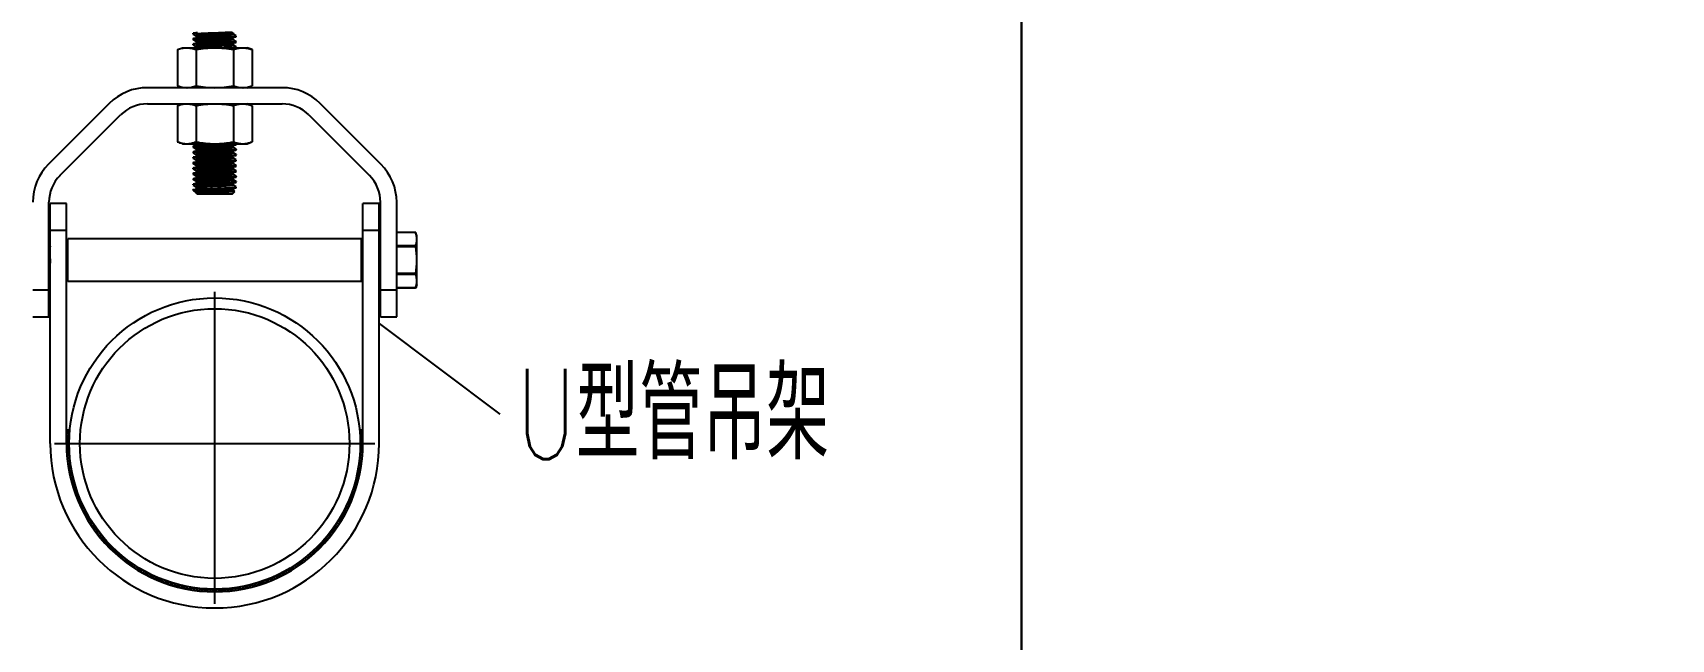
# Model space of a CAD drawing. Extents: x 27938 to 1507990, y 110129 to 923079.
# Drawn here: x 525644 to 532882, y 376141 to 378819 of the extents above; entities that cross this region are included whole.
import ezdxf

# ---------------------------------------------------------------- set-up
doc = ezdxf.new("R2010")
doc.units = 0
doc.header["$LTSCALE"] = 1000
doc.header["$MEASUREMENT"] = 0
doc.linetypes.add('CENTER', pattern=[50.8, 31.75, -6.35, 6.35, -6.35])
doc.layers.add('W_DIM', color=4, linetype='Continuous')
doc.styles.get("Standard").update_dxf_attribs({"font": 'gbenor.shx', "bigfont": 'gbcbig.shx'})
doc.styles.add('wwp100', font='txt.shx', dxfattribs={"width": 0.7, "height": 400, "bigfont": 'hztxt.shx'})
doc.dimstyles.get("Standard").update_dxf_attribs({"dimtxt": 0.18, "dimasz": 0.18, "dimexe": 0.18, "dimexo": 0.0625, "dimgap": 0.09, "dimtad": 0, "dimtih": 1, "dimtoh": 1, "dimdec": 4, "dimzin": 0, "dimdsep": 46, "dimtxsty": 'Standard', "dimcen": 0.09, "dimadec": 0, "dimazin": 0, "dimtfac": 1, "dimtdec": 4, "dimtofl": 0, "dimtmove": 0, "dimatfit": 3, "dimfxl": 1, "dimtolj": 1, "dimtzin": 0, "dimarcsym": 0})

msp = doc.modelspace()

# ---------------------------------------------------------------- hatches: boundary and pattern name
h = msp.add_hatch()
h.set_pattern_fill('ANSI37', color=256, scale=2.904, style=0)
h.set_pattern_definition([(45, (666047.77, 642325.264), (-6.51966594, 6.51966594), []), (135, (666047.77, 642325.264), (-6.51966594, -6.51966594), [])])
h.paths.add_polyline_path([(527103, 377064.7), (527088.3, 377064.7, -0.023186), (527091.1, 377005.2, -1), (525805.2, 377005.2, -0.023186), (525807.9, 377064.7), (525793.3, 377064.7), (525793.3, 377005.2, 1), (527103, 377005.2)])

# ---------------------------------------------------------------- linework, layer by layer
at = {"linetype": 'Continuous'}
for p, q in [((526353.1, 378817.1), (526352.9, 378816.8)), ((526352.9, 378813.8), (526352.9, 378816.8)), ((526352.9, 378813.8), (526352.9, 378816.8)), ((526353.1, 378793.2), (526352.9, 378793)), ((526352.9, 378790), (526352.9, 378793)), ((526352.9, 378790), (526352.9, 378793)), ((526353.1, 378813.6), (526366, 378806.1)), ((526365.8, 378806.4), (526365.8, 378800.4)), ((526366.4, 378800.9), (526366, 378800.7)), ((526543.1, 378805.1), (526530.2, 378812.6)), ((526530.5, 378812.3), (526530.5, 378818.3)), ((526530.5, 378788.5), (526530.5, 378794.5)), ((526543.1, 378801.7), (526543.4, 378801.9)), ((526543.4, 378801.9), (526543.4, 378804.9)), ((526543.4, 378801.9), (526543.4, 378804.9)), ((526283.1, 378745), (526305.2, 378753)), ((526283.1, 378745), (526283.1, 378584.9)), ((526305.2, 378753), (526591, 378753)), ((526353.1, 378769.4), (526352.9, 378769.2)), ((526352.9, 378766.2), (526352.9, 378769.2)), ((526352.9, 378766.2), (526352.9, 378769.2)), ((526353.1, 378789.7), (526366, 378782.3)), ((526353.1, 378765.9), (526366, 378758.5)), ((526365.6, 378745), (526365.6, 378584.9)), ((526365.8, 378782.6), (526365.8, 378776.6)), ((526365.8, 378758.8), (526365.8, 378752.8)), ((526543.1, 378781.3), (526530.2, 378788.8)), ((526543.1, 378757.5), (526530.2, 378765)), ((526530.5, 378764.7), (526530.5, 378770.7)), ((526530.6, 378745), (526530.6, 378584.9)), ((526543.1, 378777.8), (526543.4, 378778.1)), ((526543.1, 378754), (526543.4, 378754.3)), ((526543.4, 378778.1), (526543.4, 378781.1)), ((526543.4, 378778.1), (526543.4, 378781.1)), ((526543.4, 378754.3), (526543.4, 378757.3)), ((526543.4, 378754.3), (526543.4, 378757.3)), ((526613.1, 378745), (526591, 378753)), ((526613.1, 378745), (526613.1, 378584.9)), ((526745.8, 378576.8), (526150.5, 378576.8)), ((526305.2, 378576.8), (526283.1, 378584.9)), ((526591, 378576.8), (526613.1, 378584.9)), ((525982.1, 378507.1), (525714.2, 378239.2)), ((526150.5, 378505.4), (526745.8, 378505.4)), ((526283.1, 378497.3), (526305.2, 378505.4)), ((526613.1, 378497.3), (526591, 378505.4)), ((527182, 378239.2), (526914.2, 378507.1)), ((525764.7, 378188.7), (526032.6, 378456.6)), ((526283.1, 378497.3), (526283.1, 378337.2)), ((526365.6, 378497.3), (526365.6, 378337.2)), ((526530.6, 378497.3), (526530.6, 378337.2)), ((526613.1, 378497.3), (526613.1, 378337.2)), ((526863.6, 378456.6), (527131.5, 378188.7)), ((526305.2, 378329.2), (526283.1, 378337.2)), ((526305.2, 378329.2), (526591, 378329.2)), ((526353.1, 378317), (526352.9, 378316.7)), ((526352.9, 378313.8), (526352.9, 378316.7)), ((526352.9, 378313.8), (526352.9, 378316.7)), ((526353.1, 378293.2), (526352.9, 378292.9)), ((526352.9, 378289.9), (526352.9, 378292.9)), ((526352.9, 378289.9), (526352.9, 378292.9)), ((526353.1, 378313.5), (526366, 378306)), ((526353.1, 378289.7), (526366, 378282.2)), ((526365.8, 378330.1), (526365.8, 378324.2)), ((526365.8, 378306.3), (526365.8, 378300.4)), ((526529, 378287.7), (526528.4, 378287.6)), ((526543.1, 378305.1), (526530.2, 378312.6)), ((526543.1, 378281.3), (526530.2, 378288.8)), ((526530.5, 378312.3), (526530.5, 378318.2)), ((526530.5, 378288.4), (526530.5, 378294.4)), ((526543.1, 378325.4), (526543.4, 378325.7)), ((526543.1, 378301.6), (526543.4, 378301.8)), ((526543.4, 378325.7), (526543.4, 378328.6)), ((526543.4, 378325.7), (526543.4, 378328.6)), ((526543.4, 378301.8), (526543.4, 378304.8)), ((526543.4, 378301.8), (526543.4, 378304.8)), ((526591, 378329.2), (526613.1, 378337.2)), ((526353.1, 378269.4), (526352.9, 378269.1)), ((526352.9, 378266.1), (526352.9, 378269.1)), ((526352.9, 378266.1), (526352.9, 378269.1)), ((526353.1, 378245.5), (526352.9, 378245.3)), ((526352.9, 378242.3), (526352.9, 378245.3)), ((526352.9, 378242.3), (526352.9, 378245.3)), ((526353.1, 378221.7), (526352.9, 378221.5)), ((526352.9, 378218.5), (526352.9, 378221.5)), ((526352.9, 378218.5), (526352.9, 378221.5)), ((526353.1, 378265.9), (526366, 378258.4)), ((526353.1, 378242.1), (526366, 378234.6)), ((526353.1, 378218.2), (526366, 378210.8)), ((526365.8, 378282.5), (526365.8, 378276.5)), ((526365.8, 378258.7), (526365.8, 378252.7)), ((526365.8, 378234.9), (526365.8, 378228.9)), ((526365.8, 378211.1), (526365.8, 378205.1)), ((526529.3, 378264), (526528.5, 378263.8)), ((526543.1, 378257.5), (526530.2, 378264.9)), ((526543.1, 378233.6), (526530.2, 378241.1)), ((526543.1, 378209.8), (526530.2, 378217.3)), ((526530.5, 378264.6), (526530.5, 378270.6)), ((526530.5, 378240.8), (526530.5, 378246.8)), ((526530.5, 378217), (526530.5, 378223)), ((526543.1, 378277.8), (526543.4, 378278)), ((526543.1, 378254), (526543.4, 378254.2)), ((526543.1, 378230.1), (526543.4, 378230.4)), ((526543.4, 378278), (526543.4, 378281)), ((526543.4, 378278), (526543.4, 378281)), ((526543.4, 378254.2), (526543.4, 378257.2)), ((526543.4, 378254.2), (526543.4, 378257.2)), ((526543.4, 378230.4), (526543.4, 378233.4)), ((526543.4, 378230.4), (526543.4, 378233.4)), ((526353.1, 378197.9), (526352.9, 378197.7)), ((526352.9, 378194.7), (526352.9, 378197.7)), ((526352.9, 378194.7), (526352.9, 378197.7)), ((526353.1, 378174.1), (526352.9, 378173.8)), ((526352.9, 378170.9), (526352.9, 378173.8)), ((526352.9, 378170.9), (526352.9, 378173.8)), ((526353.1, 378150.3), (526352.9, 378150)), ((526352.9, 378147.1), (526352.9, 378150)), ((526352.9, 378147.1), (526352.9, 378150)), ((526353.1, 378194.4), (526366, 378186.9)), ((526353.1, 378170.6), (526366, 378163.1)), ((526353.1, 378146.8), (526366, 378139.3)), ((526365.8, 378187.2), (526365.8, 378181.3)), ((526365.8, 378163.4), (526365.8, 378157.5)), ((526365.8, 378139.6), (526365.8, 378133.7)), ((526543.1, 378186), (526530.2, 378193.5)), ((526543.1, 378162.2), (526530.2, 378169.7)), ((526543.1, 378138.4), (526530.2, 378145.9)), ((526530.5, 378193.2), (526530.5, 378199.2)), ((526530.5, 378169.4), (526530.5, 378175.3)), ((526530.5, 378145.6), (526530.5, 378151.5)), ((526543.1, 378206.3), (526543.4, 378206.6)), ((526543.1, 378182.5), (526543.4, 378182.8)), ((526543.1, 378158.7), (526543.4, 378159)), ((526543.4, 378206.6), (526543.4, 378209.6)), ((526543.4, 378206.6), (526543.4, 378209.6)), ((526543.4, 378182.8), (526543.4, 378185.8)), ((526543.4, 378182.8), (526543.4, 378185.8)), ((526543.4, 378159), (526543.4, 378161.9)), ((526543.4, 378159), (526543.4, 378161.9)), ((525715.9, 377564.8), (525715.9, 378070.8)), ((526352.9, 378126.3), (526353.1, 378126.5)), ((526352.9, 378126.2), (526352.9, 378126.3)), ((526352.9, 378124.1), (526352.9, 378126.2)), ((526352.9, 378124.1), (526355.5, 378124.1)), ((526355, 378122), (526355.8, 378121.4)), ((526355.8, 378121.4), (526366, 378115.5)), ((526365.8, 378115.8), (526365.8, 378111.3)), ((526371.3, 378111.3), (526365.8, 378111.3)), ((526370.7, 378106.3), (526365.8, 378111.3)), ((526525.5, 378106.3), (526370.7, 378106.3)), ((526525.5, 378106.3), (526537.1, 378117.9)), ((526530.2, 378127.4), (526531.3, 378128)), ((526537.1, 378118.1), (526530.2, 378122.1)), ((526530.5, 378121.8), (526530.5, 378127.7)), ((526543.1, 378134.9), (526543.4, 378135.2)), ((526543.2, 378137.9), (526543.3, 378138)), ((526543.4, 378135.2), (526543.4, 378138.1)), ((526543.4, 378135.2), (526543.4, 378138.1)), ((527180.4, 377564.8), (527180.4, 378070.8)), ((527251.8, 377564.8), (527251.8, 378070.8)), ((525793.3, 378064.8), (525721.8, 378064.8)), ((525721.8, 377005.2), (525721.8, 378064.8)), ((525793.3, 377005.2), (525793.3, 378064.8)), ((527174.4, 378064.8), (527103, 378064.8)), ((527103, 377005.2), (527103, 378064.8)), ((527174.4, 377005.2), (527174.4, 378064.8)), ((525793.3, 377945.8), (525721.8, 377945.8)), ((527174.4, 377945.8), (527103, 377945.8)), ((527335.4, 377937.6), (527251.8, 377937.6)), ((527335.7, 377936.8), (527251.8, 377936.8)), ((527335.4, 377937.6), (527335.7, 377936.8)), ((527341.1, 377922), (527335.7, 377936.8)), ((527341.1, 377707.7), (527341.1, 377922)), ((525716.2, 377874.7), (525715.9, 377875.2)), ((525721, 377874.9), (525715.9, 377874.9)), ((525721.8, 377876.6), (525720.9, 377874.9)), ((525793.3, 377886.3), (525799.2, 377886.3)), ((525793.3, 377886.3), (525799.2, 377886.3)), ((527097, 377909.5), (525799.2, 377909.5)), ((525799.2, 377720.2), (525799.2, 377909.5)), ((527097, 377720.2), (527097, 377909.5)), ((527097, 377886.3), (527103, 377886.3)), ((527097, 377886.3), (527103, 377886.3)), ((527174.4, 377886.3), (527180.4, 377886.3)), ((527174.4, 377886.3), (527180.4, 377886.3)), ((527335.7, 377878.4), (527251.8, 377878.4)), ((527335.7, 377873.2), (527251.8, 377873.2)), ((525715.9, 377745.4), (525716.9, 377743.6)), ((525716.9, 377743.6), (525717.2, 377743.4)), ((525717.2, 377743.4), (525719.8, 377743.4)), ((525717.2, 377743.4), (525719.8, 377743.4)), ((525720, 377743.6), (525719.8, 377743.4)), ((525720, 377743.6), (525721.8, 377746.7)), ((525793.3, 377748.5), (525794.1, 377748.5)), ((525793.8, 377748.7), (525794, 377748.5)), ((525794, 377748.5), (525796.9, 377743.4)), ((525796.9, 377743.4), (525797, 377743.4)), ((525797, 377743.4), (525799.2, 377743.4)), ((525797, 377743.4), (525799.2, 377743.4)), ((527097, 377720.2), (525799.2, 377720.2)), ((527097, 377743.4), (527103, 377743.4)), ((527097, 377743.4), (527103, 377743.4)), ((527174.4, 377743.4), (527180.4, 377743.4)), ((527174.4, 377743.4), (527180.4, 377743.4)), ((527335.7, 377756.4), (527251.8, 377756.4)), ((527335.7, 377751.2), (527251.8, 377751.2)), ((527341.1, 377707.7), (527335.7, 377692.8)), ((525644.4, 377683.8), (525715.9, 377683.8)), ((527180.4, 377683.8), (527251.8, 377683.8)), ((527335.7, 377692.8), (527251.8, 377692.8)), ((527335.4, 377692), (527251.8, 377692)), ((527335.7, 377692.8), (527335.4, 377692)), ((525644.4, 377564.8), (525715.9, 377564.8)), ((527180.4, 377564.8), (527251.8, 377564.8)), ((525809.4, 377064.7), (525793.3, 377064.7)), ((527103, 377064.7), (527086.8, 377064.7))]:
    msp.add_line(p, q, dxfattribs=at)
at = {"color": 0, "linetype": 'CENTER'}
for p, q in [((526448.1, 376297.9), (526448.1, 377674.6)), ((525740.9, 377005.2), (527155.4, 377005.2))]:
    msp.add_line(p, q, dxfattribs=at)
for points in [[(517334.1, 387132.7), (530011.3, 387132.7), (530011.3, 372277.4), (517334.1, 372277.4)], [(530011.3, 387132.7), (545149.7, 387132.7), (545149.7, 372277.4), (530011.3, 372277.4)]]:
    msp.add_lwpolyline(points, close=True)
at = {"linetype": 'Continuous'}
for radius in [642.9, 595.3]:
    msp.add_circle((526448.1, 377005.2), radius, dxfattribs=at)
for centre, radius, start, end in [((526398.2, 378408.2), 408.9, 93.83688, 94.80356), ((526398.2, 378383.3), 410, 93.82958, 94.80337), ((526497.1, 379222.7), 421.1, 273.75336, 274.80576), ((526398.3, 378359.3), 410.2, 93.82814, 94.80335), ((526497.5, 379193.8), 416, 273.7864, 274.80614), ((526497.8, 379166), 412, 273.81333, 274.80572), ((526528.6, 378831.8), 79.4, 277.02342, 277.41254), ((526150.5, 378338.7), 238.1, 90, 135), ((526745.8, 378338.7), 238.1, 45, 90), ((526150.5, 378338.7), 166.7, 90, 135), ((526745.8, 378338.7), 166.7, 45, 90), ((526398.6, 377903.2), 413.8, 93.80101, 94.80601), ((526398.9, 377874.8), 418.5, 93.77053, 94.80591), ((526498, 378735.3), 409.9, 273.82997, 274.80328), ((526498, 378711.6), 410.1, 273.82866, 274.80325), ((526524.4, 378330.7), 19.7, 281.46377, 282.55505), ((525882.6, 378070.8), 238.1, 135, 180), ((526398, 377862.1), 407.3, 93.84801, 94.80303), ((526398.1, 377837.1), 408.5, 93.83834, 94.80446), ((526398.3, 377811.4), 410.4, 93.82428, 94.80544), ((526498, 378687.4), 409.6, 273.83183, 274.80331), ((526498.1, 378639.1), 409, 273.83612, 274.8034), ((526498.2, 378660.8), 406.9, 273.85014, 274.80319), ((527013.7, 378070.8), 238.1, 0, 45), ((525882.6, 378070.8), 166.7, 135, 180), ((526398.5, 377784.3), 413.7, 93.80188, 94.806), ((526398, 377743.1), 407.3, 93.84807, 94.80301), ((526498, 378616.2), 409.9, 273.83009, 274.80328), ((526498, 378592.6), 410.1, 273.82863, 274.80325), ((527013.7, 378070.8), 166.7, 0, 45), ((526388.3, 377841.8), 287.3, 94.50291, 95.12863), ((526394.4, 377764.1), 362.3, 94.42883, 94.54787), ((526514, 378206.2), 86.5, 277.0601, 277.74608), ((526519.3, 378275), 158.4, 274.1459, 274.58901), ((526448.1, 377005.2), 726.3, 180, 0), ((526448.1, 377005.2), 654.9, 180, 0)]:
    msp.add_arc(centre, radius, start, end, dxfattribs=at)
for points, knots in [([(526352.9, 378813.8), (526352.9, 378814.3), (526355.1, 378814.5), (526356.3, 378814.8), (526357.4, 378815)], [0, 0, 0, 0, 0.271561, 1, 1, 1, 1]), ([(526352.9, 378790), (526352.9, 378790.4), (526355.2, 378790.7), (526356.3, 378791), (526357.5, 378791.2)], [0, 0, 0, 0, 0.271501, 1, 1, 1, 1]), ([(526371.7, 378819.2), (526367.4, 378818.9), (526361.4, 378818.1), (526354.8, 378818), (526353.1, 378817.1)], [0, 0, 0, 0, 0.691189, 1, 1, 1, 1]), ([(526370.8, 378795.3), (526366.7, 378795.1), (526361, 378794.3), (526354.7, 378794.2), (526353.1, 378793.2)], [0, 0, 0, 0, 0.69026, 1, 1, 1, 1]), ([(526368, 378807.3), (526367.5, 378807.2), (526366.8, 378807), (526365.8, 378806.6), (526365.8, 378806.4)], [0, 0, 0, 0, 0.709245, 1, 1, 1, 1]), ([(526373, 378802), (526372.3, 378801.9), (526370.1, 378801.7), (526367.8, 378801.4), (526366.4, 378800.9)], [0, 0, 0, 0, 0.345692, 1, 1, 1, 1]), ([(526527.2, 378817.2), (526517.2, 378815.6), (526490.1, 378814.5), (526446.5, 378812.3), (526403.6, 378809.9), (526377.4, 378809.1), (526368, 378807.3)], [0, 0, 0, 0, 0.191149, 0.508776, 0.821496, 1, 1, 1, 1]), ([(526370.8, 378816.2), (526382, 378816.9), (526433.3, 378819.4), (526484.6, 378820.6), (526524.7, 378823.3)], [0, 0, 0, 0, 0.218367, 1, 1, 1, 1]), ([(526524.7, 378802.5), (526513.3, 378801.7), (526462.1, 378799.3), (526410.7, 378798.1), (526370.8, 378795.3)], [0, 0, 0, 0, 0.220951, 1, 1, 1, 1]), ([(526370.9, 378792.4), (526382.1, 378793.1), (526433.5, 378795.6), (526484.9, 378796.8), (526525, 378799.5)], [0, 0, 0, 0, 0.21883, 1, 1, 1, 1]), ([(526527.2, 378811.3), (526518.2, 378809.8), (526493.7, 378808.7), (526453.3, 378806.5), (526411, 378804.6), (526384, 378803.3), (526373, 378802)], [0, 0, 0, 0, 0.177542, 0.475313, 0.786662, 1, 1, 1, 1]), ([(526527.7, 378793.5), (526518.9, 378791.9), (526494.8, 378791), (526454.7, 378788.7), (526412.2, 378786.8), (526384.9, 378785.4), (526373.7, 378784.2)], [0, 0, 0, 0, 0.172452, 0.468288, 0.781567, 1, 1, 1, 1]), ([(526525, 378799.5), (526529.2, 378799.8), (526535.1, 378800.6), (526541.5, 378800.7), (526543.1, 378801.7)], [0, 0, 0, 0, 0.690732, 1, 1, 1, 1]), ([(526530.2, 378818), (526529.9, 378817.8), (526528.9, 378817.5), (526527.9, 378817.3), (526527.2, 378817.2)], [0, 0, 0, 0, 0.370671, 1, 1, 1, 1]), ([(526530.5, 378812.3), (526530.5, 378812), (526528.9, 378811.6), (526528, 378811.4), (526527.2, 378811.3)], [0, 0, 0, 0, 0.281956, 1, 1, 1, 1]), ([(526530.2, 378794.2), (526529.9, 378794), (526529.1, 378793.8), (526528.2, 378793.6), (526527.7, 378793.5)], [0, 0, 0, 0, 0.377326, 1, 1, 1, 1]), ([(526543.4, 378804.9), (526543.4, 378804.4), (526541, 378804.2), (526539.9, 378803.8), (526538.7, 378803.7)], [0, 0, 0, 0, 0.27119, 1, 1, 1, 1]), ([(526283.1, 378745), (526289.8, 378747.4), (526303.3, 378751.5), (526317.4, 378753), (526324.4, 378753)], [0, 0, 0, 0, 0.506411, 1, 1, 1, 1]), ([(526324.4, 378753), (526331.3, 378753), (526345.4, 378751.5), (526358.9, 378747.4), (526365.6, 378745)], [0, 0, 0, 0, 0.493589, 1, 1, 1, 1]), ([(526352.9, 378766.2), (526352.9, 378766.6), (526355.2, 378766.9), (526356.3, 378767.2), (526357.5, 378767.4)], [0, 0, 0, 0, 0.27149, 1, 1, 1, 1]), ([(526370.9, 378771.5), (526366.7, 378771.3), (526361, 378770.5), (526354.7, 378770.4), (526353.1, 378769.4)], [0, 0, 0, 0, 0.690327, 1, 1, 1, 1]), ([(526365.6, 378745), (526379.2, 378747.5), (526406.6, 378751.5), (526434.3, 378753), (526448.1, 378753)], [0, 0, 0, 0, 0.500036, 1, 1, 1, 1]), ([(526373.7, 378784.2), (526371.7, 378784), (526369.8, 378783.4), (526365.7, 378783.3), (526365.8, 378782.6)], [0, 0, 0, 0, 0.733301, 1, 1, 1, 1]), ([(526374.5, 378760.5), (526372.3, 378760.3), (526370.2, 378759.6), (526365.7, 378759.5), (526365.8, 378758.8)], [0, 0, 0, 0, 0.734146, 1, 1, 1, 1]), ([(526373.7, 378778.3), (526372.8, 378778.2), (526370.2, 378777.8), (526367.4, 378777.7), (526366, 378776.9)], [0, 0, 0, 0, 0.372857, 1, 1, 1, 1]), ([(526374.5, 378754.6), (526373.4, 378754.4), (526370.6, 378754), (526367.6, 378754), (526366, 378753.1)], [0, 0, 0, 0, 0.374818, 1, 1, 1, 1]), ([(526525, 378778.7), (526513.7, 378777.9), (526462.3, 378775.5), (526410.9, 378774.3), (526370.9, 378771.5)], [0, 0, 0, 0, 0.220171, 1, 1, 1, 1]), ([(526370.9, 378768.6), (526382.1, 378769.3), (526433.6, 378771.8), (526485.1, 378773), (526525.2, 378775.7)], [0, 0, 0, 0, 0.219107, 1, 1, 1, 1]), ([(526527.7, 378787.5), (526518.9, 378786), (526494.8, 378785), (526454.7, 378782.8), (526412.2, 378780.9), (526384.9, 378779.5), (526373.7, 378778.3)], [0, 0, 0, 0, 0.172452, 0.468288, 0.781567, 1, 1, 1, 1]), ([(526528.1, 378769.7), (526519.6, 378768.1), (526495.9, 378767.3), (526456.2, 378765), (526413.5, 378763.1), (526385.9, 378761.7), (526374.5, 378760.5)], [0, 0, 0, 0, 0.167345, 0.461239, 0.776453, 1, 1, 1, 1]), ([(526528.1, 378763.8), (526519.6, 378762.2), (526495.9, 378761.3), (526456.2, 378759), (526413.5, 378757.1), (526385.9, 378755.7), (526374.5, 378754.6)], [0, 0, 0, 0, 0.167345, 0.461239, 0.776453, 1, 1, 1, 1]), ([(526448.1, 378753), (526461.9, 378753), (526489.6, 378751.5), (526517, 378747.5), (526530.6, 378745)], [0, 0, 0, 0, 0.499964, 1, 1, 1, 1]), ([(526525.2, 378754.9), (526522.8, 378754.7), (526511.1, 378754), (526499.3, 378753.4), (526490.1, 378753)], [0, 0, 0, 0, 0.209715, 1, 1, 1, 1]), ([(526525.2, 378775.7), (526529.4, 378776), (526535.2, 378776.8), (526541.5, 378776.9), (526543.1, 378777.8)], [0, 0, 0, 0, 0.69048, 1, 1, 1, 1]), ([(526530.5, 378788.5), (526530.5, 378788.2), (526529.2, 378787.8), (526528.4, 378787.7), (526527.7, 378787.5)], [0, 0, 0, 0, 0.285684, 1, 1, 1, 1]), ([(526530.2, 378770.4), (526530, 378770.2), (526529.2, 378770), (526528.5, 378769.8), (526528.1, 378769.7)], [0, 0, 0, 0, 0.384795, 1, 1, 1, 1]), ([(526530.5, 378764.7), (526530.5, 378764.5), (526529.4, 378764.1), (526528.7, 378763.9), (526528.1, 378763.8)], [0, 0, 0, 0, 0.290187, 1, 1, 1, 1]), ([(526530.6, 378745), (526537.3, 378747.4), (526550.8, 378751.5), (526564.9, 378753), (526571.8, 378753)], [0, 0, 0, 0, 0.506411, 1, 1, 1, 1]), ([(526543.4, 378781.1), (526543.4, 378780.6), (526541.1, 378780.4), (526539.9, 378780), (526538.7, 378779.9)], [0, 0, 0, 0, 0.271408, 1, 1, 1, 1]), ([(526543.4, 378757.3), (526543.4, 378756.8), (526541.1, 378756.5), (526539.9, 378756.2), (526538.8, 378756.1)], [0, 0, 0, 0, 0.271552, 1, 1, 1, 1]), ([(526538.8, 378753.1), (526539.3, 378753.2), (526540.8, 378753.4), (526542.3, 378753.6), (526543.1, 378754)], [0, 0, 0, 0, 0.362796, 1, 1, 1, 1]), ([(526571.8, 378753), (526578.8, 378753), (526592.9, 378751.5), (526606.4, 378747.4), (526613.1, 378745)], [0, 0, 0, 0, 0.493589, 1, 1, 1, 1]), ([(526283.1, 378584.9), (526289.8, 378582.4), (526303.3, 378578.4), (526317.4, 378576.8), (526324.4, 378576.8)], [0, 0, 0, 0, 0.506411, 1, 1, 1, 1]), ([(526324.4, 378576.8), (526331.3, 378576.8), (526345.4, 378578.4), (526358.9, 378582.4), (526365.6, 378584.9)], [0, 0, 0, 0, 0.493589, 1, 1, 1, 1]), ([(526365.6, 378584.9), (526379.2, 378582.4), (526406.6, 378578.3), (526434.3, 378576.8), (526448.1, 378576.8)], [0, 0, 0, 0, 0.500036, 1, 1, 1, 1]), ([(526448.1, 378576.8), (526461.9, 378576.8), (526489.6, 378578.3), (526517, 378582.4), (526530.6, 378584.9)], [0, 0, 0, 0, 0.499964, 1, 1, 1, 1]), ([(526530.6, 378584.9), (526537.3, 378582.4), (526550.8, 378578.4), (526564.9, 378576.8), (526571.8, 378576.8)], [0, 0, 0, 0, 0.506411, 1, 1, 1, 1]), ([(526571.8, 378576.8), (526578.8, 378576.8), (526592.9, 378578.4), (526606.4, 378582.4), (526613.1, 378584.9)], [0, 0, 0, 0, 0.493589, 1, 1, 1, 1]), ([(526283.1, 378497.3), (526289.8, 378499.8), (526303.3, 378503.8), (526317.4, 378505.4), (526324.4, 378505.4)], [0, 0, 0, 0, 0.506411, 1, 1, 1, 1]), ([(526324.4, 378505.4), (526331.3, 378505.4), (526345.4, 378503.8), (526358.9, 378499.8), (526365.6, 378497.3)], [0, 0, 0, 0, 0.493589, 1, 1, 1, 1]), ([(526365.6, 378497.3), (526379.2, 378499.8), (526406.6, 378503.9), (526434.3, 378505.4), (526448.1, 378505.4)], [0, 0, 0, 0, 0.500036, 1, 1, 1, 1]), ([(526448.1, 378505.4), (526461.9, 378505.4), (526489.6, 378503.9), (526517, 378499.8), (526530.6, 378497.3)], [0, 0, 0, 0, 0.499964, 1, 1, 1, 1]), ([(526530.6, 378497.3), (526537.3, 378499.8), (526550.8, 378503.8), (526564.9, 378505.4), (526571.8, 378505.4)], [0, 0, 0, 0, 0.506411, 1, 1, 1, 1]), ([(526571.8, 378505.4), (526578.8, 378505.4), (526592.9, 378503.8), (526606.4, 378499.8), (526613.1, 378497.3)], [0, 0, 0, 0, 0.493589, 1, 1, 1, 1]), ([(526283.1, 378337.2), (526289.8, 378334.8), (526303.3, 378330.7), (526317.4, 378329.2), (526324.4, 378329.2)], [0, 0, 0, 0, 0.506411, 1, 1, 1, 1]), ([(526324.4, 378329.2), (526331.3, 378329.2), (526345.4, 378330.7), (526358.9, 378334.8), (526365.6, 378337.2)], [0, 0, 0, 0, 0.493589, 1, 1, 1, 1]), ([(526352.9, 378313.8), (526352.9, 378314.2), (526355.1, 378314.5), (526356.3, 378314.8), (526357.5, 378314.9)], [0, 0, 0, 0, 0.271489, 1, 1, 1, 1]), ([(526352.9, 378289.9), (526352.9, 378290.4), (526355.2, 378290.7), (526356.3, 378291), (526357.5, 378291.1)], [0, 0, 0, 0, 0.271295, 1, 1, 1, 1]), ([(526370.9, 378319.1), (526366.8, 378318.8), (526361, 378318), (526354.7, 378317.9), (526353.1, 378317)], [0, 0, 0, 0, 0.690397, 1, 1, 1, 1]), ([(526371.1, 378295.3), (526366.9, 378295), (526361.1, 378294.2), (526354.7, 378294.1), (526353.1, 378293.2)], [0, 0, 0, 0, 0.690611, 1, 1, 1, 1]), ([(526365.6, 378337.2), (526379.2, 378334.7), (526406.6, 378330.7), (526434.3, 378329.2), (526448.1, 378329.2)], [0, 0, 0, 0, 0.500036, 1, 1, 1, 1]), ([(526367.7, 378307.1), (526367.2, 378307), (526366.6, 378306.9), (526365.8, 378306.5), (526365.8, 378306.3)], [0, 0, 0, 0, 0.704879, 1, 1, 1, 1]), ([(526367.8, 378283.3), (526367.3, 378283.2), (526366.7, 378283.1), (526365.8, 378282.7), (526365.8, 378282.5)], [0, 0, 0, 0, 0.705077, 1, 1, 1, 1]), ([(526375, 378326), (526373.9, 378325.9), (526370.9, 378325.4), (526367.7, 378325.4), (526366, 378324.5)], [0, 0, 0, 0, 0.376069, 1, 1, 1, 1]), ([(526366.7, 378300.9), (526366.5, 378300.9), (526366.3, 378300.8), (526366.1, 378300.7), (526366, 378300.7)], [0, 0, 0, 0, 0.566217, 1, 1, 1, 1]), ([(526528.3, 378311.4), (526518.4, 378309.4), (526490.4, 378308.7), (526453.4, 378306.5), (526418.4, 378304.9), (526395.3, 378303.8), (526378.5, 378302.4), (526369.6, 378301.8), (526366.7, 378300.9)], [0, 0, 0, 0, 0.187457, 0.515971, 0.686936, 0.835422, 0.943971, 1, 1, 1, 1]), ([(526528.4, 378287.6), (526518.6, 378285.6), (526490.9, 378285), (526446.3, 378282.2), (526405.4, 378280.7), (526379.2, 378278.7), (526370, 378278), (526366.9, 378277.2)], [0, 0, 0, 0, 0.184913, 0.510935, 0.830756, 0.941119, 1, 1, 1, 1]), ([(526528.7, 378317.4), (526519.4, 378315.4), (526483.2, 378314.6), (526436, 378311.9), (526391.9, 378309.3), (526374, 378308.4), (526367.7, 378307.1)], [0, 0, 0, 0, 0.177393, 0.66769, 0.881926, 1, 1, 1, 1]), ([(526529, 378293.7), (526520, 378291.5), (526493.1, 378291.2), (526449.3, 378288.4), (526404.9, 378286), (526377.4, 378285.4), (526367.8, 378283.3)], [0, 0, 0, 0, 0.173043, 0.493074, 0.817013, 1, 1, 1, 1]), ([(526525.4, 378326.3), (526514.1, 378325.5), (526462.6, 378323), (526411.1, 378321.8), (526370.9, 378319.1)], [0, 0, 0, 0, 0.219163, 1, 1, 1, 1]), ([(526371.1, 378316.1), (526382.4, 378316.9), (526433.8, 378319.4), (526485.3, 378320.6), (526525.4, 378323.3)], [0, 0, 0, 0, 0.219847, 1, 1, 1, 1]), ([(526525.4, 378302.5), (526514.1, 378301.7), (526462.7, 378299.2), (526411.2, 378298), (526371.1, 378295.3)], [0, 0, 0, 0, 0.218984, 1, 1, 1, 1]), ([(526371.4, 378292.3), (526382.7, 378293.1), (526434, 378295.6), (526485.4, 378296.8), (526525.4, 378299.5)], [0, 0, 0, 0, 0.220532, 1, 1, 1, 1]), ([(526427.7, 378329.2), (526422.3, 378328.9), (526404.7, 378328), (526387.1, 378327.2), (526375, 378326)], [0, 0, 0, 0, 0.307606, 1, 1, 1, 1]), ([(526448.1, 378329.2), (526461.9, 378329.2), (526489.6, 378330.7), (526517, 378334.7), (526530.6, 378337.2)], [0, 0, 0, 0, 0.499964, 1, 1, 1, 1]), ([(526525.4, 378323.3), (526529.5, 378323.6), (526535.2, 378324.4), (526541.5, 378324.5), (526543.1, 378325.4)], [0, 0, 0, 0, 0.69032, 1, 1, 1, 1]), ([(526525.4, 378299.5), (526529.5, 378299.8), (526535.3, 378300.6), (526541.5, 378300.7), (526543.1, 378301.6)], [0, 0, 0, 0, 0.690291, 1, 1, 1, 1]), ([(526530.2, 378317.9), (526530, 378317.8), (526529.5, 378317.6), (526529, 378317.5), (526528.7, 378317.4)], [0, 0, 0, 0, 0.399724, 1, 1, 1, 1]), ([(526530.5, 378312.3), (526530.5, 378312.1), (526529.7, 378311.7), (526529.2, 378311.6), (526528.7, 378311.5)], [0, 0, 0, 0, 0.300214, 1, 1, 1, 1]), ([(526530.2, 378294.1), (526530.1, 378294), (526529.7, 378293.9), (526529.3, 378293.8), (526529, 378293.7)], [0, 0, 0, 0, 0.410179, 1, 1, 1, 1]), ([(526530.5, 378288.4), (526530.5, 378288.3), (526529.9, 378287.9), (526529.4, 378287.8), (526529, 378287.7)], [0, 0, 0, 0, 0.308051, 1, 1, 1, 1]), ([(526530.6, 378337.2), (526537.3, 378334.8), (526550.8, 378330.7), (526564.9, 378329.2), (526571.8, 378329.2)], [0, 0, 0, 0, 0.506411, 1, 1, 1, 1]), ([(526543.4, 378328.6), (526543.4, 378328.2), (526541.1, 378327.9), (526539.9, 378327.6), (526538.8, 378327.5)], [0, 0, 0, 0, 0.271498, 1, 1, 1, 1]), ([(526543.4, 378304.8), (526543.4, 378304.4), (526541.1, 378304.1), (526539.9, 378303.8), (526538.8, 378303.6)], [0, 0, 0, 0, 0.271487, 1, 1, 1, 1]), ([(526571.8, 378329.2), (526578.8, 378329.2), (526592.9, 378330.7), (526606.4, 378334.8), (526613.1, 378337.2)], [0, 0, 0, 0, 0.493589, 1, 1, 1, 1]), ([(526352.9, 378266.1), (526352.9, 378266.6), (526355.1, 378266.8), (526356.3, 378267.2), (526357.4, 378267.3)], [0, 0, 0, 0, 0.271606, 1, 1, 1, 1]), ([(526352.9, 378242.3), (526352.9, 378242.7), (526355.1, 378243), (526356.3, 378243.3), (526357.4, 378243.5)], [0, 0, 0, 0, 0.271632, 1, 1, 1, 1]), ([(526352.9, 378218.5), (526352.9, 378218.9), (526355.1, 378219.2), (526356.3, 378219.5), (526357.4, 378219.7)], [0, 0, 0, 0, 0.271604, 1, 1, 1, 1]), ([(526371.4, 378271.5), (526367.2, 378271.2), (526361.2, 378270.4), (526354.7, 378270.3), (526353.1, 378269.4)], [0, 0, 0, 0, 0.690892, 1, 1, 1, 1]), ([(526370.7, 378247.6), (526366.6, 378247.4), (526360.9, 378246.6), (526354.7, 378246.5), (526353.1, 378245.5)], [0, 0, 0, 0, 0.690153, 1, 1, 1, 1]), ([(526370.8, 378223.8), (526366.7, 378223.6), (526360.9, 378222.8), (526354.7, 378222.7), (526353.1, 378221.7)], [0, 0, 0, 0, 0.690253, 1, 1, 1, 1]), ([(526367.8, 378259.5), (526367.3, 378259.4), (526366.7, 378259.3), (526365.8, 378258.9), (526365.8, 378258.7)], [0, 0, 0, 0, 0.70574, 1, 1, 1, 1]), ([(526367.9, 378235.7), (526367.4, 378235.6), (526366.7, 378235.5), (526365.8, 378235.1), (526365.8, 378234.9)], [0, 0, 0, 0, 0.706684, 1, 1, 1, 1]), ([(526368, 378211.9), (526367.4, 378211.8), (526366.8, 378211.7), (526365.8, 378211.3), (526365.8, 378211.1)], [0, 0, 0, 0, 0.707858, 1, 1, 1, 1]), ([(526366.9, 378277.2), (526366.8, 378277.1), (526366.4, 378277), (526366.1, 378276.9), (526366, 378276.8)], [0, 0, 0, 0, 0.579663, 1, 1, 1, 1]), ([(526367.2, 378253.5), (526367, 378253.4), (526366.6, 378253.3), (526366.2, 378253.1), (526366, 378253)], [0, 0, 0, 0, 0.591406, 1, 1, 1, 1]), ([(526367.6, 378229.7), (526367.2, 378229.6), (526366.7, 378229.5), (526366.2, 378229.3), (526366, 378229.2)], [0, 0, 0, 0, 0.601132, 1, 1, 1, 1]), ([(526528.5, 378263.8), (526518.8, 378261.8), (526491.4, 378261.1), (526447, 378258.7), (526403.2, 378256), (526376.3, 378255.7), (526367.2, 378253.5)], [0, 0, 0, 0, 0.182676, 0.506256, 0.826306, 1, 1, 1, 1]), ([(526521.3, 378215.2), (526509.6, 378214), (526481.3, 378212.6), (526438, 378210.8), (526398.6, 378208.2), (526375.2, 378207.7), (526367.3, 378205.8)], [0, 0, 0, 0, 0.229681, 0.549925, 0.842622, 1, 1, 1, 1]), ([(526520.6, 378238.9), (526508.8, 378237.8), (526480.7, 378236.4), (526437.8, 378234.6), (526398.7, 378232.1), (526375.5, 378231.5), (526367.6, 378229.7)], [0, 0, 0, 0, 0.231611, 0.549958, 0.840821, 1, 1, 1, 1]), ([(526529.3, 378270), (526526.3, 378269.1), (526517.1, 378268.5), (526490.9, 378266.4), (526450.1, 378265), (526405.4, 378262.2), (526377.6, 378261.6), (526367.8, 378259.5)], [0, 0, 0, 0, 0.058467, 0.168569, 0.488344, 0.81473, 1, 1, 1, 1]), ([(526520.6, 378244.9), (526508.9, 378243.8), (526481.1, 378242.3), (526438.4, 378240.5), (526399.3, 378238.2), (526376, 378237.4), (526367.9, 378235.7)], [0, 0, 0, 0, 0.229817, 0.546056, 0.837001, 1, 1, 1, 1]), ([(526521.3, 378221.2), (526509.8, 378220), (526482.1, 378218.6), (526439.4, 378216.7), (526399.9, 378214.4), (526376.3, 378213.6), (526368, 378211.9)], [0, 0, 0, 0, 0.226067, 0.541995, 0.83483, 1, 1, 1, 1]), ([(526370.7, 378268.5), (526382, 378269.3), (526433.6, 378271.7), (526485.3, 378272.9), (526525.5, 378275.7)], [0, 0, 0, 0, 0.219027, 1, 1, 1, 1]), ([(526525.5, 378254.8), (526514.3, 378254.1), (526462.6, 378251.6), (526411, 378250.4), (526370.7, 378247.6)], [0, 0, 0, 0, 0.218951, 1, 1, 1, 1]), ([(526370.8, 378244.7), (526382.1, 378245.4), (526433.6, 378247.9), (526485.2, 378249.1), (526525.4, 378251.9)], [0, 0, 0, 0, 0.219111, 1, 1, 1, 1]), ([(526525.4, 378231), (526514.1, 378230.2), (526462.6, 378227.8), (526411, 378226.6), (526370.8, 378223.8)], [0, 0, 0, 0, 0.219164, 1, 1, 1, 1]), ([(526370.9, 378220.9), (526382.2, 378221.6), (526433.7, 378224.1), (526485.2, 378225.3), (526525.4, 378228)], [0, 0, 0, 0, 0.21936, 1, 1, 1, 1]), ([(526525.4, 378278.6), (526514.2, 378277.9), (526462.8, 378275.4), (526411.5, 378274.2), (526371.4, 378271.5)], [0, 0, 0, 0, 0.218636, 1, 1, 1, 1]), ([(526529.6, 378246.2), (526529.1, 378246.1), (526526.2, 378245.4), (526523.1, 378245.1), (526520.6, 378244.9)], [0, 0, 0, 0, 0.153672, 1, 1, 1, 1]), ([(526530.5, 378240.8), (526530.5, 378239.9), (526525.4, 378239.9), (526523, 378239.2), (526520.6, 378238.9)], [0, 0, 0, 0, 0.264855, 1, 1, 1, 1]), ([(526530.2, 378222.7), (526529.9, 378222.5), (526527, 378221.7), (526524, 378221.4), (526521.3, 378221.2)], [0, 0, 0, 0, 0.123476, 1, 1, 1, 1]), ([(526530.5, 378217), (526530.5, 378216.2), (526525.8, 378216.1), (526523.6, 378215.4), (526521.3, 378215.2)], [0, 0, 0, 0, 0.265469, 1, 1, 1, 1]), ([(526525.4, 378251.9), (526529.5, 378252.1), (526535.3, 378252.9), (526541.5, 378253), (526543.1, 378254)], [0, 0, 0, 0, 0.690251, 1, 1, 1, 1]), ([(526525.4, 378228), (526529.5, 378228.3), (526535.2, 378229.1), (526541.5, 378229.2), (526543.1, 378230.1)], [0, 0, 0, 0, 0.690307, 1, 1, 1, 1]), ([(526525.5, 378275.7), (526529.6, 378276), (526535.3, 378276.7), (526541.5, 378276.9), (526543.1, 378277.8)], [0, 0, 0, 0, 0.69012, 1, 1, 1, 1]), ([(526530.2, 378270.3), (526530.1, 378270.2), (526529.8, 378270.1), (526529.5, 378270), (526529.3, 378270)], [0, 0, 0, 0, 0.42214, 1, 1, 1, 1]), ([(526530.5, 378264.6), (526530.5, 378264.5), (526530, 378264.2), (526529.6, 378264.1), (526529.3, 378264)], [0, 0, 0, 0, 0.317825, 1, 1, 1, 1]), ([(526530.2, 378246.5), (526530.1, 378246.4), (526529.9, 378246.3), (526529.7, 378246.3), (526529.6, 378246.2)], [0, 0, 0, 0, 0.435885, 1, 1, 1, 1]), ([(526543.4, 378281), (526543.4, 378280.6), (526541.1, 378280.3), (526539.9, 378280), (526538.8, 378279.8)], [0, 0, 0, 0, 0.271512, 1, 1, 1, 1]), ([(526543.4, 378257.2), (526543.4, 378256.8), (526541.1, 378256.5), (526539.9, 378256.2), (526538.8, 378256)], [0, 0, 0, 0, 0.271635, 1, 1, 1, 1]), ([(526543.4, 378233.4), (526543.4, 378232.9), (526541.1, 378232.7), (526539.9, 378232.4), (526538.8, 378232.2)], [0, 0, 0, 0, 0.271547, 1, 1, 1, 1]), ([(526352.9, 378194.7), (526352.9, 378195.1), (526355.1, 378195.4), (526356.3, 378195.7), (526357.5, 378195.9)], [0, 0, 0, 0, 0.271494, 1, 1, 1, 1]), ([(526352.9, 378170.9), (526352.9, 378171.2), (526354.8, 378171.6), (526355.8, 378171.8), (526356.8, 378172)], [0, 0, 0, 0, 0.27423, 1, 1, 1, 1]), ([(526352.9, 378147.1), (526352.9, 378147.5), (526355.1, 378147.8), (526356.3, 378148.1), (526357.4, 378148.2)], [0, 0, 0, 0, 0.271605, 1, 1, 1, 1]), ([(526370.9, 378200), (526366.8, 378199.8), (526361, 378199), (526354.7, 378198.8), (526353.1, 378197.9)], [0, 0, 0, 0, 0.690391, 1, 1, 1, 1]), ([(526371.1, 378176.2), (526366.9, 378176), (526361.1, 378175.1), (526354.7, 378175), (526353.1, 378174.1)], [0, 0, 0, 0, 0.690603, 1, 1, 1, 1]), ([(526356.8, 378151.1), (526356, 378151), (526354.7, 378150.8), (526353.5, 378150.5), (526353.1, 378150.3)], [0, 0, 0, 0, 0.643685, 1, 1, 1, 1]), ([(526356.8, 378172), (526357.5, 378172.1), (526361.3, 378172.5), (526365.1, 378172.8), (526368.2, 378173.1)], [0, 0, 0, 0, 0.191512, 1, 1, 1, 1]), ([(526368.2, 378152.2), (526367, 378152.1), (526363.2, 378151.8), (526359.4, 378151.5), (526356.8, 378151.1)], [0, 0, 0, 0, 0.307291, 1, 1, 1, 1]), ([(526368.3, 378188.2), (526367.7, 378188.1), (526366.9, 378187.9), (526365.8, 378187.5), (526365.8, 378187.2)], [0, 0, 0, 0, 0.711971, 1, 1, 1, 1]), ([(526370.2, 378164.7), (526369.5, 378164.6), (526368.3, 378164.2), (526365.8, 378164.3), (526365.8, 378163.4)], [0, 0, 0, 0, 0.422, 1, 1, 1, 1]), ([(526368, 378140.5), (526367.5, 378140.4), (526366.8, 378140.2), (526365.8, 378139.9), (526365.8, 378139.6)], [0, 0, 0, 0, 0.709393, 1, 1, 1, 1]), ([(526367.3, 378205.8), (526367, 378205.8), (526366.6, 378205.7), (526366.2, 378205.5), (526366, 378205.4)], [0, 0, 0, 0, 0.593362, 1, 1, 1, 1]), ([(526367.1, 378182), (526366.9, 378181.9), (526366.5, 378181.8), (526366.2, 378181.7), (526366, 378181.6)], [0, 0, 0, 0, 0.586259, 1, 1, 1, 1]), ([(526366.9, 378158.1), (526366.7, 378158.1), (526366.4, 378158), (526366.1, 378157.8), (526366, 378157.8)], [0, 0, 0, 0, 0.574954, 1, 1, 1, 1]), ([(526524.4, 378144.1), (526513, 378142.7), (526484.3, 378141.4), (526439.7, 378139.1), (526401.3, 378137.6), (526377.5, 378135.6), (526369.3, 378135), (526366.7, 378134.2)], [0, 0, 0, 0, 0.21834, 0.545094, 0.846653, 0.94757, 1, 1, 1, 1]), ([(526523.1, 378167.8), (526511.5, 378166.5), (526482.8, 378165), (526438.7, 378163.3), (526398.5, 378160.3), (526374.6, 378160.3), (526366.9, 378158.1)], [0, 0, 0, 0, 0.224291, 0.54869, 0.846043, 1, 1, 1, 1]), ([(526522.1, 378191.5), (526510.4, 378190.2), (526482, 378188.8), (526438.3, 378187), (526398.5, 378184.3), (526374.9, 378184), (526367.1, 378182)], [0, 0, 0, 0, 0.227469, 0.549388, 0.843981, 1, 1, 1, 1]), ([(526526.5, 378150.3), (526516.2, 378148.8), (526489, 378147.6), (526445.4, 378145.5), (526403.1, 378143.1), (526377.2, 378142.3), (526368, 378140.5)], [0, 0, 0, 0, 0.196785, 0.514107, 0.823563, 1, 1, 1, 1]), ([(526368.2, 378173.1), (526379.7, 378173.9), (526433, 378176.5), (526486.5, 378177.5), (526528.3, 378180.6)], [0, 0, 0, 0, 0.215734, 1, 1, 1, 1]), ([(526528.3, 378159.8), (526516.8, 378158.9), (526463.4, 378156.3), (526410, 378155.3), (526368.2, 378152.2)], [0, 0, 0, 0, 0.214986, 1, 1, 1, 1]), ([(526522.1, 378197.4), (526510.8, 378196.2), (526483.3, 378194.8), (526440.7, 378193), (526400.8, 378190.7), (526376.9, 378189.8), (526368.3, 378188.2)], [0, 0, 0, 0, 0.221233, 0.535572, 0.830345, 1, 1, 1, 1]), ([(526523.8, 378173.8), (526513.3, 378172.6), (526486.9, 378171.2), (526445.3, 378169.3), (526404.7, 378167.2), (526379.7, 378166), (526370.2, 378164.7)], [0, 0, 0, 0, 0.206521, 0.513188, 0.812618, 1, 1, 1, 1]), ([(526370.7, 378149.4), (526382, 378150.2), (526433.6, 378152.7), (526485.3, 378153.9), (526525.6, 378156.6)], [0, 0, 0, 0, 0.219029, 1, 1, 1, 1]), ([(526525.4, 378207.2), (526514.1, 378206.4), (526462.6, 378204), (526411.1, 378202.8), (526370.9, 378200)], [0, 0, 0, 0, 0.219166, 1, 1, 1, 1]), ([(526371.1, 378197.1), (526382.4, 378197.8), (526433.8, 378200.3), (526485.3, 378201.5), (526525.4, 378204.2)], [0, 0, 0, 0, 0.219828, 1, 1, 1, 1]), ([(526525.4, 378183.4), (526514.1, 378182.6), (526462.7, 378180.1), (526411.2, 378178.9), (526371.1, 378176.2)], [0, 0, 0, 0, 0.218993, 1, 1, 1, 1]), ([(526530.2, 378198.8), (526529.9, 378198.7), (526527.2, 378197.9), (526524.5, 378197.7), (526522.1, 378197.4)], [0, 0, 0, 0, 0.125687, 1, 1, 1, 1]), ([(526530.5, 378193.2), (526530.5, 378192.4), (526526.2, 378192.3), (526524.2, 378191.7), (526522.1, 378191.5)], [0, 0, 0, 0, 0.266222, 1, 1, 1, 1]), ([(526530.5, 378169.4), (526530.5, 378168.7), (526526.7, 378168.5), (526524.9, 378168), (526523.1, 378167.8)], [0, 0, 0, 0, 0.267546, 1, 1, 1, 1]), ([(526530.2, 378175), (526530, 378174.9), (526527.8, 378174.2), (526525.7, 378174), (526523.8, 378173.8)], [0, 0, 0, 0, 0.13181, 1, 1, 1, 1]), ([(526530.5, 378145.6), (526530.5, 378145), (526527.4, 378144.7), (526525.9, 378144.3), (526524.4, 378144.1)], [0, 0, 0, 0, 0.270152, 1, 1, 1, 1]), ([(526525.4, 378204.2), (526529.5, 378204.5), (526535.2, 378205.3), (526541.5, 378205.4), (526543.1, 378206.3)], [0, 0, 0, 0, 0.69032, 1, 1, 1, 1]), ([(526525.6, 378156.6), (526529.6, 378156.9), (526535.3, 378157.7), (526541.5, 378157.8), (526543.1, 378158.7)], [0, 0, 0, 0, 0.690116, 1, 1, 1, 1]), ([(526530.2, 378151.2), (526529.8, 378151), (526528.6, 378150.7), (526527.3, 378150.5), (526526.5, 378150.3)], [0, 0, 0, 0, 0.362158, 1, 1, 1, 1]), ([(526528.3, 378180.6), (526529.4, 378180.7), (526533.2, 378181), (526536.9, 378181.3), (526539.5, 378181.7)], [0, 0, 0, 0, 0.307513, 1, 1, 1, 1]), ([(526539.5, 378160.9), (526538.8, 378160.8), (526535.1, 378160.3), (526531.3, 378160), (526528.3, 378159.8)], [0, 0, 0, 0, 0.191312, 1, 1, 1, 1]), ([(526543.4, 378209.6), (526543.4, 378209.1), (526541.1, 378208.9), (526539.9, 378208.5), (526538.8, 378208.4)], [0, 0, 0, 0, 0.271499, 1, 1, 1, 1]), ([(526543.4, 378185.8), (526543.4, 378185.3), (526541.1, 378185), (526539.9, 378184.7), (526538.8, 378184.6)], [0, 0, 0, 0, 0.271487, 1, 1, 1, 1]), ([(526539.5, 378181.7), (526540.3, 378181.8), (526541.5, 378182), (526542.8, 378182.3), (526543.1, 378182.5)], [0, 0, 0, 0, 0.642962, 1, 1, 1, 1]), ([(526543.4, 378161.9), (526543.4, 378161.6), (526541.5, 378161.3), (526540.5, 378161), (526539.5, 378160.9)], [0, 0, 0, 0, 0.274546, 1, 1, 1, 1]), ([(526353.1, 378126.5), (526353.2, 378126.5), (526353.3, 378126.6), (526353.5, 378126.7), (526353.6, 378126.7)], [0, 0, 0, 0, 0.441108, 1, 1, 1, 1]), ([(526353.6, 378126.7), (526354, 378126.8), (526357, 378127.5), (526360, 378127.7), (526362.6, 378128)], [0, 0, 0, 0, 0.146186, 1, 1, 1, 1]), ([(526354.8, 378123.5), (526354.6, 378123.3), (526354.4, 378122.7), (526354.8, 378122.2), (526355, 378122)], [0, 0, 0, 0, 0.476657, 1, 1, 1, 1]), ([(526355.5, 378124.1), (526355.4, 378124), (526355.1, 378123.9), (526354.9, 378123.6), (526354.8, 378123.5)], [0, 0, 0, 0, 0.544923, 1, 1, 1, 1]), ([(526355.5, 378124.1), (526356.1, 378124.2), (526359.5, 378124.7), (526362.9, 378125), (526365.6, 378125.2)], [0, 0, 0, 0, 0.182451, 1, 1, 1, 1]), ([(526365.8, 378128.2), (526376.4, 378129.1), (526428.7, 378131.7), (526481.1, 378132.9), (526522.7, 378135.6)], [0, 0, 0, 0, 0.203352, 1, 1, 1, 1]), ([(526367.8, 378116.7), (526367.3, 378116.5), (526366.7, 378116.4), (526365.8, 378116), (526365.8, 378115.8)], [0, 0, 0, 0, 0.70538, 1, 1, 1, 1]), ([(526366.7, 378134.2), (526366.5, 378134.2), (526366.3, 378134.1), (526366.1, 378134), (526366, 378134)], [0, 0, 0, 0, 0.564415, 1, 1, 1, 1]), ([(526366.4, 378125.3), (526377.7, 378126.2), (526431.6, 378128.8), (526485.5, 378129.9), (526528, 378133)], [0, 0, 0, 0, 0.210468, 1, 1, 1, 1]), ([(526376.6, 378117.8), (526375.6, 378117.7), (526372.7, 378117.4), (526369.8, 378117.1), (526367.8, 378116.7)], [0, 0, 0, 0, 0.319412, 1, 1, 1, 1]), ([(526386, 378112.6), (526384.5, 378112.5), (526379.6, 378112.1), (526374.7, 378111.7), (526371.3, 378111.3)], [0, 0, 0, 0, 0.302777, 1, 1, 1, 1]), ([(526385.4, 378112.1), (526384, 378112), (526379.3, 378111.8), (526374.6, 378111.5), (526371.3, 378111.3)], [0, 0, 0, 0, 0.306721, 1, 1, 1, 1]), ([(526517.9, 378125.6), (526507.7, 378124.7), (526460.6, 378122), (526413.3, 378121.2), (526376.6, 378117.8)], [0, 0, 0, 0, 0.217154, 1, 1, 1, 1]), ([(526515.9, 378116.3), (526506.2, 378115.9), (526462.6, 378114.4), (526419.1, 378113.6), (526385.4, 378112.1)], [0, 0, 0, 0, 0.225289, 1, 1, 1, 1]), ([(526524.6, 378120.3), (526503.8, 378117.7), (526457.5, 378116.5), (526411.3, 378114.3), (526386, 378112.6)], [0, 0, 0, 0, 0.452401, 1, 1, 1, 1]), ([(526530.7, 378117.1), (526529.7, 378117), (526524.8, 378116.7), (526519.9, 378116.4), (526515.9, 378116.3)], [0, 0, 0, 0, 0.199346, 1, 1, 1, 1]), ([(526528.5, 378126.9), (526527.9, 378126.8), (526524.4, 378126.2), (526520.8, 378125.8), (526517.9, 378125.6)], [0, 0, 0, 0, 0.171752, 1, 1, 1, 1]), ([(526522.7, 378135.6), (526524.3, 378135.7), (526529.4, 378136), (526534.5, 378136.4), (526538.1, 378136.9)], [0, 0, 0, 0, 0.305882, 1, 1, 1, 1]), ([(526530.5, 378121.8), (526530.5, 378121.3), (526528.1, 378120.9), (526526.9, 378120.6), (526525.6, 378120.5)], [0, 0, 0, 0, 0.273758, 1, 1, 1, 1]), ([(526528, 378133), (526529.2, 378133.1), (526533, 378133.4), (526536.8, 378133.7), (526539.4, 378134.1)], [0, 0, 0, 0, 0.307445, 1, 1, 1, 1]), ([(526530.2, 378127.4), (526530, 378127.3), (526529.5, 378127.1), (526528.9, 378127), (526528.5, 378126.9)], [0, 0, 0, 0, 0.395428, 1, 1, 1, 1]), ([(526537.1, 378117.9), (526537, 378117.8), (526535.2, 378117.4), (526533.5, 378117.3), (526531.9, 378117.1)], [0, 0, 0, 0, 0.096339, 1, 1, 1, 1]), ([(526538.1, 378136.9), (526538.7, 378136.9), (526540.4, 378137.2), (526542.3, 378137.3), (526543.2, 378137.9)], [0, 0, 0, 0, 0.373951, 1, 1, 1, 1]), ([(526539.4, 378134.1), (526540.2, 378134.2), (526541.5, 378134.4), (526542.7, 378134.7), (526543.1, 378134.9)], [0, 0, 0, 0, 0.643702, 1, 1, 1, 1]), ([(526543.3, 378138), (526543.3, 378138), (526543.3, 378138), (526543.4, 378138.1), (526543.4, 378138.1)], [0, 0, 0, 0, 0.553643, 1, 1, 1, 1]), ([(525716.2, 377874.7), (525716.2, 377874.6), (525716.3, 377874.4), (525716.4, 377874.3), (525716.4, 377874.2)], [0, 0, 0, 0, 0.445943, 1, 1, 1, 1]), ([(525716.4, 377874.2), (525716.8, 377873.1), (525717.2, 377870.2), (525718.2, 377861.7), (525719.3, 377846.6), (525720.5, 377825.3), (525721.4, 377809.7), (525721.8, 377801.5)], [0, 0, 0, 0, 0.044729, 0.121018, 0.355323, 0.665189, 1, 1, 1, 1]), ([(525721, 377874.9), (525721.2, 377874.9), (525721.6, 377874.2), (525721.7, 377873.7), (525721.8, 377873.3)], [0, 0, 0, 0, 0.304899, 1, 1, 1, 1]), ([(527335.7, 377878.4), (527335.6, 377878.1), (527335.2, 377876.4), (527335.4, 377874.6), (527335.7, 377873.2)], [0, 0, 0, 0, 0.185973, 1, 1, 1, 1]), ([(527335.7, 377878.4), (527336.5, 377880.8), (527339.5, 377890.3), (527341.1, 377900.2), (527341.1, 377907.6)], [0, 0, 0, 0, 0.25524, 1, 1, 1, 1]), ([(525719, 377745.4), (525718, 377750.4), (525717.2, 377764.4), (525716.3, 377778.3), (525715.9, 377787.3)], [0, 0, 0, 0, 0.361968, 1, 1, 1, 1]), ([(525793.3, 377831), (525793.6, 377820.6), (525794.1, 377805.2), (525794.8, 377785.4), (525795.2, 377772.2), (525795.6, 377761), (525796.1, 377752.5), (525796.3, 377747.1), (525796.7, 377744.5), (525796.8, 377743.7), (525796.9, 377743.4)], [0, 0, 0, 0, 0.355695, 0.525486, 0.678867, 0.808456, 0.908046, 0.972875, 0.991235, 1, 1, 1, 1]), ([(525715.9, 377748.7), (525716, 377747.6), (525716.3, 377745.9), (525716.6, 377744.1), (525716.9, 377743.6)], [0, 0, 0, 0, 0.654938, 1, 1, 1, 1]), ([(525719.4, 377743.8), (525719.4, 377743.8), (525719.2, 377744.4), (525719.1, 377745), (525719, 377745.4)], [0, 0, 0, 0, 0.180675, 1, 1, 1, 1]), ([(525719.8, 377743.4), (525719.7, 377743.4), (525719.5, 377743.5), (525719.5, 377743.7), (525719.4, 377743.8)], [0, 0, 0, 0, 0.371489, 1, 1, 1, 1]), ([(527335.7, 377756.4), (527335.6, 377755.9), (527335.4, 377754.2), (527335.3, 377752.4), (527335.7, 377751.2)], [0, 0, 0, 0, 0.299097, 1, 1, 1, 1]), ([(527341.1, 377722), (527341.1, 377724.5), (527340.6, 377734.4), (527338.1, 377744.2), (527335.7, 377751.2)], [0, 0, 0, 0, 0.246657, 1, 1, 1, 1])]:
    msp.add_open_spline(points, degree=3, knots=knots, dxfattribs=at)
for points in [[(526357.4, 378815), (526359.6, 378815.3), (526361.8, 378815.5), (526363.9, 378815.7)], [(526357.5, 378791.2), (526359.6, 378791.5), (526361.8, 378791.7), (526363.9, 378791.9)], [(526538.7, 378803.7), (526536.6, 378803.4), (526534.5, 378803.2), (526532.4, 378803.1)], [(526357.5, 378767.4), (526359.6, 378767.7), (526361.8, 378767.9), (526363.9, 378768)], [(526538.8, 378756.1), (526536.6, 378755.8), (526534.5, 378755.6), (526532.3, 378755.4)], [(526538.7, 378779.9), (526536.6, 378779.6), (526534.5, 378779.4), (526532.4, 378779.2)], [(526357.5, 378314.9), (526359.6, 378315.2), (526361.7, 378315.4), (526363.9, 378315.6)], [(526357.5, 378291.1), (526359.6, 378291.4), (526361.7, 378291.6), (526363.9, 378291.8)], [(526538.8, 378327.5), (526536.6, 378327.2), (526534.5, 378327), (526532.3, 378326.8)], [(526538.8, 378303.6), (526536.6, 378303.4), (526534.5, 378303.2), (526532.3, 378303)], [(526357.4, 378267.3), (526359.6, 378267.6), (526361.8, 378267.8), (526363.9, 378268)], [(526357.4, 378243.5), (526359.6, 378243.8), (526361.7, 378244), (526363.9, 378244.2)], [(526357.4, 378219.7), (526359.6, 378220), (526361.7, 378220.2), (526363.9, 378220.3)], [(526538.8, 378279.8), (526536.6, 378279.5), (526534.5, 378279.3), (526532.3, 378279.2)], [(526538.8, 378256), (526536.6, 378255.7), (526534.5, 378255.5), (526532.3, 378255.3)], [(526538.8, 378232.2), (526536.6, 378231.9), (526534.5, 378231.7), (526532.3, 378231.5)], [(526357.4, 378148.2), (526359.6, 378148.5), (526361.8, 378148.7), (526363.9, 378148.9)], [(526357.5, 378195.9), (526359.6, 378196.1), (526361.7, 378196.3), (526363.9, 378196.5)], [(526538.8, 378208.4), (526536.6, 378208.1), (526534.5, 378207.9), (526532.3, 378207.7)], [(526538.8, 378184.6), (526536.6, 378184.3), (526534.5, 378184.1), (526532.3, 378183.9)], [(527339.8, 377921.7), (527338.8, 377926.8), (527337.4, 377931.9), (527335.7, 377936.8)], [(527341.1, 377907.6), (527341.1, 377912.3), (527340.6, 377917.1), (527339.8, 377921.7)], [(527341.1, 377814.8), (527341.1, 377834.4), (527339, 377854), (527335.7, 377873.2)], [(527335.7, 377756.4), (527339, 377775.7), (527341.1, 377795.3), (527341.1, 377814.8)], [(527335.7, 377692.8), (527337.4, 377697.7), (527338.8, 377702.8), (527339.8, 377707.9)], [(527339.8, 377707.9), (527340.6, 377712.6), (527341.1, 377717.3), (527341.1, 377722)]]:
    msp.add_open_spline(points, degree=3, dxfattribs=at)

# ---------------------------------------------------------------- texts
at = {"layer": 'W_DIM', "color": 7, "style": 'wwp100', "width": 0.7}
msp.add_text('U型管吊架', height=400, dxfattribs=at).set_placement((527779.5, 376935.7))

# ---------------------------------------------------------------- leaders
msp.add_leader([(527174.4, 377535), (527708.1, 377134.4)], dimstyle='Standard', override={"dimgap": 20, "dimtad": 0})

doc.saveas('drawing.dxf')
